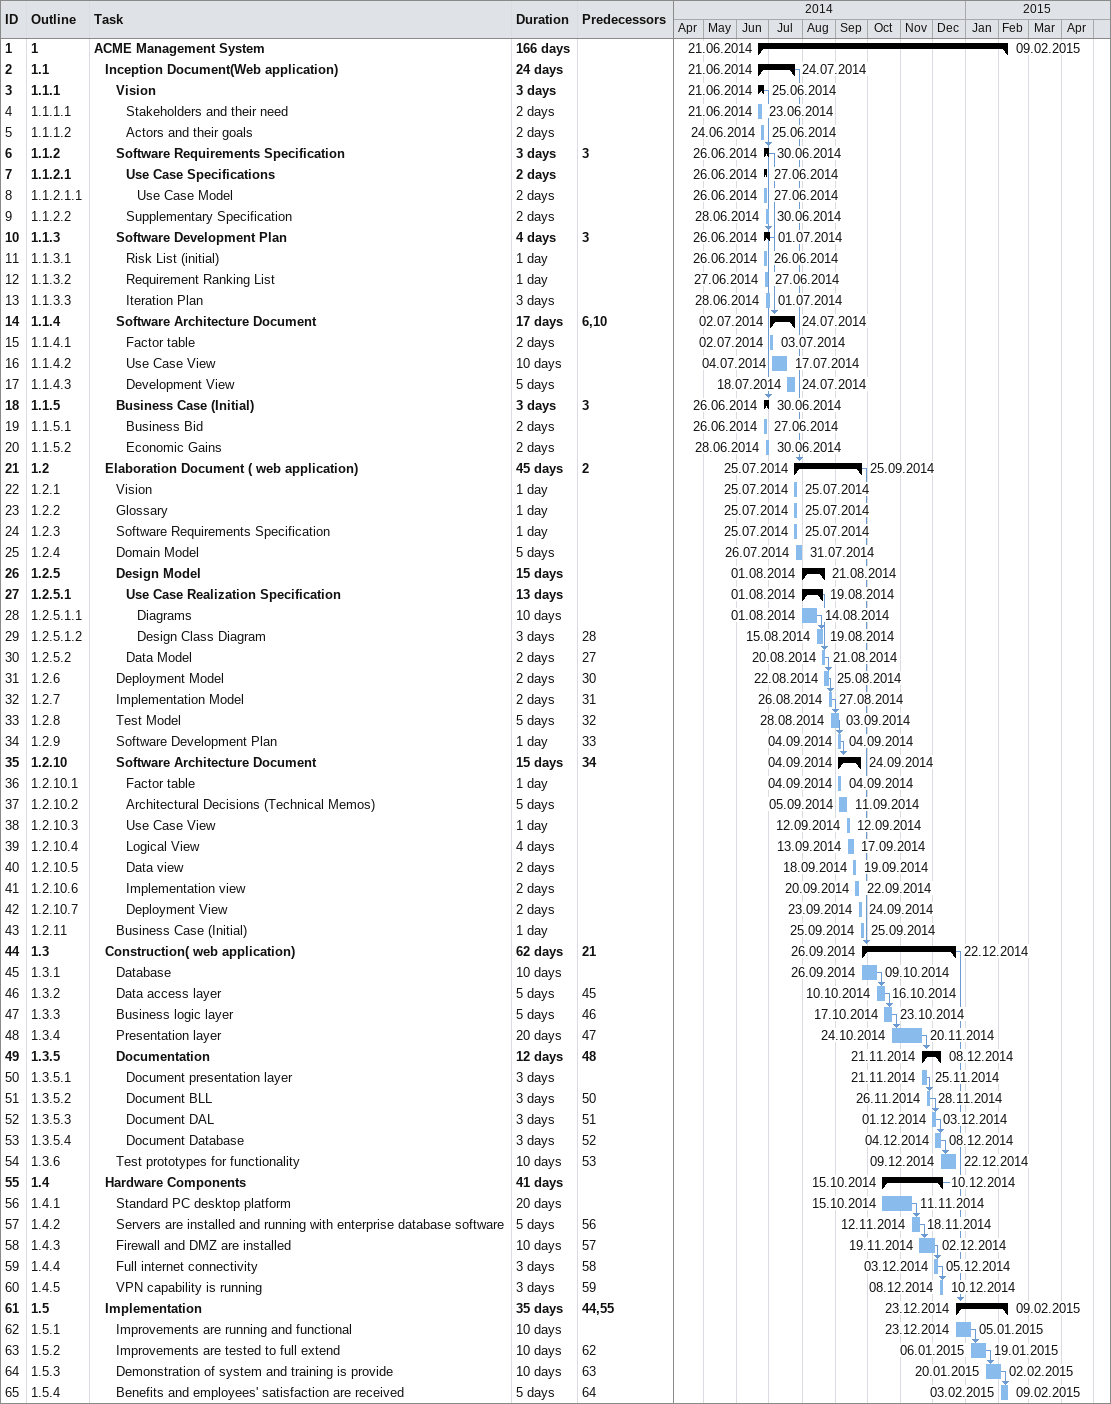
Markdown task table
| ID | WBS | Task | Duration | Start | Finish | Predecessors |
|---|---|---|---|---|---|---|
| 1 | 1 | **ACME Management System** | 166d | 2014-06-21 | 2015-02-09 |  |
| 2 | 1.1 | **Inception Document(Web application)** | 24d | 2014-06-21 | 2014-07-24 |  |
| 3 | 1.1.1 | **Vision** | 3d | 2014-06-21 | 2014-06-25 |  |
| 4 | 1.1.1.1 | Stakeholders and their need | 2d | 2014-06-21 | 2014-06-23 |  |
| 5 | 1.1.1.2 | Actors and their goals | 2d | 2014-06-24 | 2014-06-25 |  |
| 6 | 1.1.2 | **Software Requirements Specification** | 3d | 2014-06-26 | 2014-06-30 | 3 |
| 7 | 1.1.2.1 | **Use Case Specifications** | 2d | 2014-06-26 | 2014-06-27 |  |
| 8 | 1.1.2.1.1 | Use Case Model | 2d | 2014-06-26 | 2014-06-27 |  |
| 9 | 1.1.2.2 | Supplementary Specification | 2d | 2014-06-28 | 2014-06-30 |  |
| 10 | 1.1.3 | **Software Development Plan** | 4d | 2014-06-26 | 2014-07-01 | 3 |
| 11 | 1.1.3.1 | Risk List (initial) | 1d | 2014-06-26 | 2014-06-26 |  |
| 12 | 1.1.3.2 | Requirement Ranking List | 1d | 2014-06-27 | 2014-06-27 |  |
| 13 | 1.1.3.3 | Iteration Plan | 3d | 2014-06-28 | 2014-07-01 |  |
| 14 | 1.1.4 | **Software Architecture Document** | 17d | 2014-07-02 | 2014-07-24 | 6, 10 |
| 15 | 1.1.4.1 | Factor table | 2d | 2014-07-02 | 2014-07-03 |  |
| 16 | 1.1.4.2 | Use Case View | 10d | 2014-07-04 | 2014-07-17 |  |
| 17 | 1.1.4.3 | Development View | 5d | 2014-07-18 | 2014-07-24 |  |
| 18 | 1.1.5 | **Business Case (Initial)** | 3d | 2014-06-26 | 2014-06-30 | 3 |
| 19 | 1.1.5.1 | Business Bid | 2d | 2014-06-26 | 2014-06-27 |  |
| 20 | 1.1.5.2 | Economic Gains | 2d | 2014-06-28 | 2014-06-30 |  |
| 21 | 1.2 | **Elaboration Document ( web application)** | 45d | 2014-07-25 | 2014-09-25 | 2 |
| 22 | 1.2.1 | Vision | 1d | 2014-07-25 | 2014-07-25 |  |
| 23 | 1.2.2 | Glossary | 1d | 2014-07-25 | 2014-07-25 |  |
| 24 | 1.2.3 | Software Requirements Specification | 1d | 2014-07-25 | 2014-07-25 |  |
| 25 | 1.2.4 | Domain Model | 5d | 2014-07-26 | 2014-07-31 |  |
| 26 | 1.2.5 | **Design Model** | 15d | 2014-08-01 | 2014-08-21 |  |
| 27 | 1.2.5.1 | **Use Case Realization Specification** | 13d | 2014-08-01 | 2014-08-19 |  |
| 28 | 1.2.5.1.1 | Diagrams | 10d | 2014-08-01 | 2014-08-14 |  |
| 29 | 1.2.5.1.2 | Design Class Diagram | 3d | 2014-08-15 | 2014-08-19 | 28 |
| 30 | 1.2.5.2 | Data Model | 2d | 2014-08-20 | 2014-08-21 | 27 |
| 31 | 1.2.6 | Deployment Model | 2d | 2014-08-22 | 2014-08-25 | 30 |
| 32 | 1.2.7 | Implementation Model | 2d | 2014-08-26 | 2014-08-27 | 31 |
| 33 | 1.2.8 | Test Model | 5d | 2014-08-28 | 2014-09-03 | 32 |
| 34 | 1.2.9 | Software Development Plan | 1d | 2014-09-04 | 2014-09-04 | 33 |
| 35 | 1.2.10 | **Software Architecture Document** | 15d | 2014-09-04 | 2014-09-24 | 34 |
| 36 | 1.2.10.1 | Factor table | 1d | 2014-09-04 | 2014-09-04 |  |
| 37 | 1.2.10.2 | Architectural Decisions (Technical Memos) | 5d | 2014-09-05 | 2014-09-11 |  |
| 38 | 1.2.10.3 | Use Case View | 1d | 2014-09-12 | 2014-09-12 |  |
| 39 | 1.2.10.4 | Logical View | 4d | 2014-09-13 | 2014-09-17 |  |
| 40 | 1.2.10.5 | Data view | 2d | 2014-09-18 | 2014-09-19 |  |
| 41 | 1.2.10.6 | Implementation view | 2d | 2014-09-20 | 2014-09-22 |  |
| 42 | 1.2.10.7 | Deployment View | 2d | 2014-09-23 | 2014-09-24 |  |
| 43 | 1.2.11 | Business Case (Initial) | 1d | 2014-09-25 | 2014-09-25 |  |
| 44 | 1.3 | **Construction( web application)** | 62d | 2014-09-26 | 2014-12-22 | 21 |
| 45 | 1.3.1 | Database | 10d | 2014-09-26 | 2014-10-09 |  |
| 46 | 1.3.2 | Data access layer | 5d | 2014-10-10 | 2014-10-16 | 45 |
| 47 | 1.3.3 | Business logic layer | 5d | 2014-10-17 | 2014-10-23 | 46 |
| 48 | 1.3.4 | Presentation layer | 20d | 2014-10-24 | 2014-11-20 | 47 |
| 49 | 1.3.5 | **Documentation** | 12d | 2014-11-21 | 2014-12-08 | 48 |
| 50 | 1.3.5.1 | Document presentation layer | 3d | 2014-11-21 | 2014-11-25 |  |
| 51 | 1.3.5.2 | Document BLL | 3d | 2014-11-26 | 2014-11-28 | 50 |
| 52 | 1.3.5.3 | Document DAL | 3d | 2014-12-01 | 2014-12-03 | 51 |
| 53 | 1.3.5.4 | Document Database | 3d | 2014-12-04 | 2014-12-08 | 52 |
| 54 | 1.3.6 | Test prototypes for functionality | 10d | 2014-12-09 | 2014-12-22 | 53 |
| 55 | 1.4 | **Hardware Components** | 41d | 2014-10-15 | 2014-12-10 |  |
| 56 | 1.4.1 | Standard PC desktop platform | 20d | 2014-10-15 | 2014-11-11 |  |
| 57 | 1.4.2 | Servers are installed and running with enterprise database software | 5d | 2014-11-12 | 2014-11-18 | 56 |
| 58 | 1.4.3 | Firewall and DMZ are installed | 10d | 2014-11-19 | 2014-12-02 | 57 |
| 59 | 1.4.4 | Full internet connectivity | 3d | 2014-12-03 | 2014-12-05 | 58 |
| 60 | 1.4.5 | VPN capability is running | 3d | 2014-12-08 | 2014-12-10 | 59 |
| 61 | 1.5 | **Implementation** | 35d | 2014-12-23 | 2015-02-09 | 44, 55 |
| 62 | 1.5.1 | Improvements are running and functional | 10d | 2014-12-23 | 2015-01-05 |  |
| 63 | 1.5.2 | Improvements are tested to full extend | 10d | 2015-01-06 | 2015-01-19 | 62 |
| 64 | 1.5.3 | Demonstration of system and training is provide | 10d | 2015-01-20 | 2015-02-02 | 63 |
| 65 | 1.5.4 | Benefits and employees' satisfaction are received | 5d | 2015-02-03 | 2015-02-09 | 64 |
